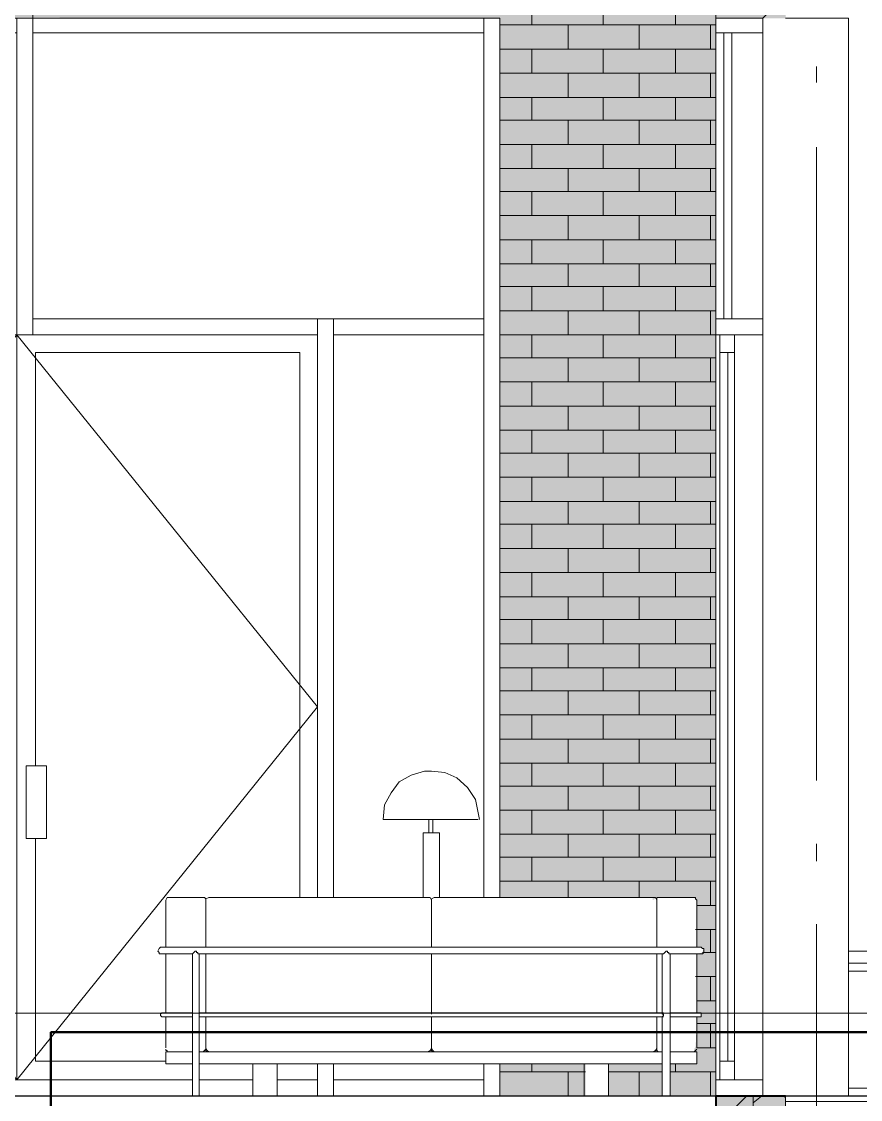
# Model space of a CAD drawing. Header units: millimetres. Extents: x -6983 to 114033, y -5968 to 36007.
# Drawn here: x 74469 to 77117, y 2091 to 5491 of the extents above; entities that cross this region are included whole.
import ezdxf

# ---------------------------------------------------------------- set-up
doc = ezdxf.new("R2010")
doc.units = ezdxf.units.MM
doc.layers.add('PDF _Геометрия', color=7, linetype='Continuous')
doc.layers.add('PDF _Сплошная заливка', color=7, linetype='Continuous', true_color=0xffffff)

msp = doc.modelspace()

# ---------------------------------------------------------------- hatches: boundary and pattern name
at = {"layer": 'PDF _Сплошная заливка', "transparency": 33554559}
h = msp.add_hatch(color=256, dxfattribs=at)
h.paths.add_polyline_path([(72964.5, 2627), (72964.5, 2559.3), (72977.2, 2559.3), (72977.2, 2627)])
h.paths.add_polyline_path([(72964.5, 2305.3), (72964.5, 2127.5), (72977.2, 2127.5), (72977.2, 2305.3)])
h.paths.add_polyline_path([(72964.5, 2521.2), (72964.5, 2381.5), (72977.2, 2381.5), (72977.2, 2521.2)])
h.paths.add_polyline_path([(75978.6, 2203.7), (75978.6, 2102.1), (76249.5, 2102.1), (76249.5, 2203.7)])
h.paths.add_polyline_path([(76660.2, 1835.4), (72579.3, 1835.4), (72579.3, 302.9), (76660.2, 302.9)])
h.paths.add_polyline_path([(76321.5, 2203.7), (76321.5, 2102.1), (76490.8, 2102.1), (76490.8, 2203.7)])
h.paths.add_polyline_path([(76516.2, 2102.1), (76660.2, 2102.1), (76660.2, 6094.1), (76639, 6094.1), (76613.6, 6089.8), (76592.4, 6085.6), (76541.6, 6077.1), (76520.5, 6072.9), (76469.7, 6064.4), (76448.5, 6060.2), (76397.7, 6051.7), (76376.5, 6047.5), (76325.7, 6039), (76304.6, 6034.8), (76253.8, 6026.3), (76232.6, 6022.1), (76181.8, 6013.6), (76160.6, 6009.4), (76109.8, 6000.9), (76088.7, 5996.7), (76037.9, 5988.2), (76016.7, 5984), (75965.9, 5975.5), (75944.7, 5971.3), (75893.9, 5962.8), (75872.8, 5958.6), (75822, 5950.1), (75800.8, 5945.9), (75750, 5937.4), (75728.8, 5933.2), (75678, 5924.7), (75656.9, 5920.5), (75606.1, 5912), (75584.9, 5907.8), (75534.1, 5899.3), (75512.9, 5895.1), (75462.1, 5886.6), (75441, 5882.4), (75390.2, 5873.9), (75369, 5869.7), (75318.2, 5861.2), (75297, 5857), (75246.2, 5848.6), (75225.1, 5844.3), (75174.3, 5835.9), (75153.1, 5831.6), (75102.3, 5823.2), (75081.1, 5818.9), (75030.3, 5810.5), (75009.2, 5806.2), (74958.4, 5797.8), (74937.2, 5793.5), (74886.4, 5785.1), (74865.2, 5780.8), (74814.4, 5772.4), (74793.3, 5768.1), (74742.5, 5759.7), (74721.3, 5755.4), (74670.5, 5747), (74649.3, 5742.7), (74598.5, 5734.3), (74577.4, 5730), (74526.6, 5721.6), (74505.4, 5717.3), (74454.6, 5708.9), (74433.4, 5704.6), (74382.6, 5696.2), (74361.5, 5691.9), (74310.7, 5683.5), (74289.5, 5679.2), (74238.7, 5670.8), (74217.5, 5666.5), (74166.7, 5658.1), (74145.6, 5653.8), (74094.8, 5645.4), (74073.6, 5641.1), (74022.8, 5632.7), (74001.6, 5628.4), (73950.9, 5620), (73929.7, 5615.7), (73878.9, 5607.3), (73857.7, 5603), (73806.9, 5594.6), (73785.8, 5590.3), (73735, 5581.9), (73713.8, 5577.6), (73663, 5569.2), (73641.8, 5564.9), (73591, 5556.5), (73569.9, 5552.2), (73519.1, 5543.8), (73497.9, 5539.5), (73447.1, 5531.1), (73425.9, 5526.8), (73375.1, 5518.4), (73354, 5514.1), (73303.2, 5505.7), (75978.6, 5501.4), (75978.6, 2728.6), (76461.2, 2728.6), (76461.2, 2720.1), (76469.7, 2724.4), (76473.9, 2728.6), (76596.7, 2728.6), (76592.4, 2724.4), (76600.9, 2720.1), (76600.9, 2572), (76617.8, 2572), (76622.1, 2567.7), (76617.8, 2555), (76600.9, 2550.8), (76600.9, 2364.5), (76613.6, 2364.5), (76613.6, 2351.8), (76600.9, 2351.8), (76596.7, 2258.7), (76592.4, 2250.2), (76592.4, 2241.8), (76600.9, 2241.8), (76600.9, 2203.7), (76516.2, 2203.7)])
h.paths.add_polyline_path([(76469.7, 2250.2), (76465.4, 2246), (76478.1, 2241.8), (76478.1, 2246), (76473.9, 2250.2)])
h.paths.add_polyline_path([(72579.3, 2102.1), (72913.7, 2106.3), (72909.5, 2106.3), (72909.5, 2114.8), (72905.2, 2114.8), (72905.2, 2165.6), (72901, 2169.8), (72905.2, 2487.3), (72909.5, 2521.2), (72905.2, 2521.2), (72905.2, 2749.8), (72888.3, 2749.8), (72888.3, 2826), (72663.9, 2826), (72663.9, 2868.3), (72901, 2872.5), (72905.2, 2910.6), (72977.2, 2910.6), (72977.2, 5446.4), (72956, 5446.4), (72930.6, 5442.2), (72909.5, 5437.9), (72884.1, 5433.7), (72862.9, 5429.5), (72837.5, 5425.2), (72816.3, 5421), (72790.9, 5416.8), (72769.8, 5412.5), (72744.4, 5408.3), (72723.2, 5404.1), (72697.8, 5399.8), (72676.6, 5395.6), (72651.2, 5391.4), (72630.1, 5387.1), (72579.3, 5378.7)])
h.paths.add_polyline_path([(72964.5, 2356.1), (72964.5, 2330.7), (72977.2, 2330.7), (72977.2, 2356.1)])
h.paths.add_polyline_path([(76639, 6322.7), (76660.2, 6322.7), (76660.2, 12105.4), (72579.3, 12105.4), (72579.3, 5607.3), (72655.5, 5620), (72676.6, 5624.2), (72727.4, 5632.7), (72748.6, 5636.9), (72799.4, 5645.4), (72820.6, 5649.6), (72871.4, 5658.1), (72892.5, 5662.3), (72943.3, 5670.8), (72964.5, 5675), (73015.3, 5683.5), (73036.5, 5687.7), (73087.3, 5696.2), (73108.4, 5700.4), (73159.2, 5708.9), (73180.4, 5713.1), (73231.2, 5721.6), (73252.4, 5725.8), (73303.2, 5734.3), (73324.3, 5738.5), (73375.1, 5747), (73396.3, 5751.2), (73447.1, 5759.7), (73468.3, 5763.9), (73519.1, 5772.4), (73540.2, 5776.6), (73591, 5785.1), (73612.2, 5789.3), (73663, 5797.8), (73684.2, 5802), (73735, 5810.5), (73756.1, 5814.7), (73806.9, 5823.2), (73828.1, 5827.4), (73878.9, 5835.9), (73900.1, 5840.1), (73950.9, 5848.6), (73972, 5852.8), (74022.8, 5861.2), (74044, 5865.5), (74094.8, 5873.9), (74115.9, 5878.2), (74166.7, 5886.6), (74187.9, 5890.9), (74238.7, 5899.3), (74259.9, 5903.6), (74310.7, 5912), (74331.8, 5916.3), (74382.6, 5924.7), (74403.8, 5929), (74454.6, 5937.4), (74475.8, 5941.7), (74526.6, 5950.1), (74547.7, 5954.4), (74598.5, 5962.8), (74619.7, 5967.1), (74695.9, 5979.8), (74717.1, 5984), (74767.9, 5992.5), (74789, 5996.7), (74839.8, 6005.2), (74861, 6009.4), (74911.8, 6017.9), (74933, 6022.1), (74983.8, 6030.6), (75004.9, 6034.8), (75055.7, 6043.3), (75076.9, 6047.5), (75127.7, 6056), (75148.9, 6060.2), (75199.7, 6068.7), (75220.8, 6072.9), (75271.6, 6081.4), (75292.8, 6085.6), (75343.6, 6094.1), (75364.8, 6098.3), (75415.6, 6106.8), (75436.7, 6111), (75487.5, 6119.5), (75508.7, 6123.7), (75559.5, 6132.2), (75580.7, 6136.4), (75631.5, 6144.9), (75652.6, 6149.1), (75703.4, 6157.6), (75724.6, 6161.8), (75775.4, 6170.3), (75796.6, 6174.5), (75847.4, 6183), (75868.5, 6187.2), (75919.3, 6195.7), (75940.5, 6199.9), (75991.3, 6208.4), (76012.5, 6212.6), (76063.3, 6221.1), (76084.4, 6225.3), (76135.2, 6233.8), (76156.4, 6238), (76207.2, 6246.5), (76228.4, 6250.7), (76279.2, 6259.2), (76300.3, 6263.4), (76351.1, 6271.9), (76372.3, 6276.1), (76423.1, 6284.6), (76444.3, 6288.8), (76495.1, 6297.3), (76516.2, 6301.5), (76567, 6310), (76588.2, 6314.2)])
h = msp.add_hatch(color=256, dxfattribs=at)
h.paths.add_polyline_path([(76778.7, 1835.4), (76660.2, 1835.4), (76660.2, 302.9), (76778.7, 302.9)])
h.paths.add_polyline_path([(76660.2, 5501.4), (76778.7, 5501.4), (76778.7, 7605.4), (76660.2, 7605.4)])
h.paths.add_polyline_path([(76660.2, 2034.3), (76778.7, 2034.3), (76778.7, 2102.1), (76660.2, 2102.1)])
h = msp.add_hatch(color=256, dxfattribs=at)
h.paths.add_polyline_path([(76880.3, 1835.4), (76778.7, 1835.4), (76778.7, 302.9), (76880.3, 302.9)])
h.paths.add_polyline_path([(76778.7, 5501.4), (76880.3, 5501.4), (76880.3, 7605.4), (76778.7, 7605.4)])
h.paths.add_polyline_path([(76778.7, 2034.3), (76880.3, 2034.3), (76880.3, 2102.1), (76778.7, 2102.1)])

# ---------------------------------------------------------------- linework, layer by layer
at = {"layer": 'PDF _Геометрия', "lineweight": 18}
for points in [[(76660.2, 5501.4), (76808.3, 5501.4), (76808.3, 5454.9), (76660.2, 5454.9), (76660.2, 5501.4), (76660.2, 2144.4), (76660.2, 5501.4), (76660.2, 2144.4), (76660.2, 5501.4), (76660.2, 2144.4), (76660.2, 6094.1)], [(73303.2, 5501.4), (75978.6, 5501.4), (75978.6, 2728.6)], [(76816.8, 2102.1), (76880.3, 2102.1), (77079.3, 2102.1), (77079.3, 5501.4), (77079.3, 2102.1), (77079.3, 5501.4), (77079.3, 2102.1), (77079.3, 5501.4), (76880.3, 5501.4)], [(75978.6, 2203.7), (75978.6, 2102.1), (75275.9, 2102.1)], [(75009.2, 2102.1), (73324.3, 2102.1)], [(75199.7, 2102.1), (75030.3, 2102.1)]]:
    msp.add_lwpolyline(points, dxfattribs=at)
at = {"layer": 'PDF _Геометрия', "lineweight": 9}
for points in [[(74505.4, 5501.4), (74505.4, 4502.4), (74454.6, 4502.4), (74454.6, 2152.9), (74454.6, 4502.4), (75402.9, 4502.4), (75402.9, 2728.6), (75402.9, 4553.2), (75453.7, 4553.2), (75453.7, 2728.6), (75453.7, 4502.4), (75927.8, 4502.4), (75927.8, 2728.6), (75927.8, 4527.8), (75927.8, 5501.4), (75927.8, 5454.9), (75428.3, 5454.9), (75927.8, 5454.9), (75927.8, 4553.2), (75428.3, 4553.2), (74505.4, 4553.2), (74505.4, 5454.9), (74505.4, 5501.4), (74505.4, 5552.2)], [(76080.2, 5480.3), (76080.2, 5552.2)], [(76304.6, 5480.3), (76304.6, 5552.2)], [(76533.2, 5480.3), (76533.2, 5552.2)], [(76808.3, 2102.1), (76808.3, 4527.8), (76808.3, 5501.4), (76880.3, 5573.4)], [(75978.6, 2728.6), (75978.6, 4527.8), (75978.6, 5501.4), (75927.8, 5501.4), (75428.3, 5501.4), (74505.4, 5501.4), (74454.6, 5501.4), (74454.6, 5454.9), (73481, 5454.9), (73028, 5454.9), (73028, 4527.8), (73028, 2910.6), (73028, 4502.4), (73028, 4553.2), (73455.6, 4553.2), (73502.1, 4553.2), (73502.1, 2864.1), (73502.1, 4502.4), (74454.6, 4502.4), (74454.6, 5501.4), (73481, 5501.4), (73303.2, 5501.4)], [(75978.6, 5480.3), (76660.2, 5480.3)], [(76194.5, 5404.1), (76194.5, 5480.3)], [(76418.9, 5404.1), (76418.9, 5480.3)], [(76643.2, 5404.1), (76643.2, 5480.3)], [(76660.2, 2144.4), (76660.2, 4527.8), (76660.2, 5501.4)], [(75978.6, 5404.1), (76660.2, 5404.1)], [(76080.2, 5327.9), (76080.2, 5404.1)], [(76304.6, 5327.9), (76304.6, 5404.1)], [(76533.2, 5327.9), (76533.2, 5404.1)], [(75978.6, 5327.9), (76660.2, 5327.9)], [(76194.5, 5251.7), (76194.5, 5327.9)], [(76418.9, 5251.7), (76418.9, 5327.9)], [(76643.2, 5251.7), (76643.2, 5327.9)], [(75978.6, 5251.7), (76660.2, 5251.7)], [(76080.2, 5179.7), (76080.2, 5251.7)], [(76304.6, 5179.7), (76304.6, 5251.7)], [(76533.2, 5179.7), (76533.2, 5251.7)], [(75978.6, 5179.7), (76660.2, 5179.7)], [(76194.5, 5103.5), (76194.5, 5179.7)], [(76418.9, 5103.5), (76418.9, 5179.7)], [(76643.2, 5103.5), (76643.2, 5179.7)], [(75978.6, 5103.5), (76660.2, 5103.5)], [(76080.2, 5027.3), (76080.2, 5103.5)], [(76304.6, 5027.3), (76304.6, 5103.5)], [(76533.2, 5027.3), (76533.2, 5103.5)], [(75978.6, 5027.3), (76660.2, 5027.3)], [(76194.5, 4955.3), (76194.5, 5027.3)], [(76418.9, 4955.3), (76418.9, 5027.3)], [(76643.2, 4955.3), (76643.2, 5027.3)], [(75978.6, 4955.3), (76660.2, 4955.3)], [(76080.2, 4879.1), (76080.2, 4955.3)], [(76304.6, 4879.1), (76304.6, 4955.3)], [(76533.2, 4879.1), (76533.2, 4955.3)], [(75978.6, 4879.1), (76660.2, 4879.1)], [(76194.5, 4802.9), (76194.5, 4879.1)], [(76418.9, 4802.9), (76418.9, 4879.1)], [(76643.2, 4802.9), (76643.2, 4879.1)], [(75978.6, 4802.9), (76660.2, 4802.9)], [(76080.2, 4726.7), (76080.2, 4802.9)], [(76304.6, 4726.7), (76304.6, 4802.9)], [(76533.2, 4726.7), (76533.2, 4802.9)], [(75978.6, 4726.7), (76660.2, 4726.7)], [(76194.5, 4654.8), (76194.5, 4726.7)], [(76418.9, 4654.8), (76418.9, 4726.7)], [(76643.2, 4654.8), (76643.2, 4726.7)], [(75978.6, 4654.8), (76660.2, 4654.8)], [(76080.2, 4578.6), (76080.2, 4654.8)], [(76304.6, 4578.6), (76304.6, 4654.8)], [(76533.2, 4578.6), (76533.2, 4654.8)], [(75978.6, 4578.6), (76660.2, 4578.6)], [(76194.5, 4502.4), (76194.5, 4578.6)], [(76418.9, 4502.4), (76418.9, 4578.6)], [(76643.2, 4502.4), (76643.2, 4578.6)], [(75978.6, 4502.4), (76660.2, 4502.4)], [(76080.2, 4430.4), (76080.2, 4502.4)], [(76304.6, 4430.4), (76304.6, 4502.4)], [(76533.2, 4430.4), (76533.2, 4502.4)], [(75978.6, 4430.4), (76660.2, 4430.4)], [(76194.5, 4354.2), (76194.5, 4430.4)], [(76418.9, 4354.2), (76418.9, 4430.4)], [(76643.2, 4354.2), (76643.2, 4430.4)], [(75978.6, 4354.2), (76660.2, 4354.2)], [(76080.2, 4278), (76080.2, 4354.2)], [(76304.6, 4278), (76304.6, 4354.2)], [(76533.2, 4278), (76533.2, 4354.2)], [(75978.6, 4278), (76660.2, 4278)], [(76194.5, 4201.8), (76194.5, 4278)], [(76418.9, 4201.8), (76418.9, 4278)], [(76643.2, 4201.8), (76643.2, 4278)], [(75978.6, 4201.8), (76660.2, 4201.8)], [(76080.2, 4129.8), (76080.2, 4201.8)], [(76304.6, 4129.8), (76304.6, 4201.8)], [(76533.2, 4129.8), (76533.2, 4201.8)], [(75978.6, 4129.8), (76660.2, 4129.8)], [(76194.5, 4053.6), (76194.5, 4129.8)], [(76418.9, 4053.6), (76418.9, 4129.8)], [(76643.2, 4053.6), (76643.2, 4129.8)], [(75978.6, 4053.6), (76660.2, 4053.6)], [(76080.2, 3977.4), (76080.2, 4053.6)], [(76304.6, 3977.4), (76304.6, 4053.6)], [(76533.2, 3977.4), (76533.2, 4053.6)], [(75978.6, 3977.4), (76660.2, 3977.4)], [(76194.5, 3905.5), (76194.5, 3977.4)], [(76418.9, 3905.5), (76418.9, 3977.4)], [(76643.2, 3905.5), (76643.2, 3977.4)], [(75978.6, 3905.5), (76660.2, 3905.5)], [(76080.2, 3829.3), (76080.2, 3905.5)], [(76304.6, 3829.3), (76304.6, 3905.5)], [(76533.2, 3829.3), (76533.2, 3905.5)], [(75978.6, 3829.3), (76660.2, 3829.3)], [(76194.5, 3753.1), (76194.5, 3829.3)], [(76418.9, 3753.1), (76418.9, 3829.3)], [(76643.2, 3753.1), (76643.2, 3829.3)], [(75978.6, 3753.1), (76660.2, 3753.1)], [(76080.2, 3676.9), (76080.2, 3753.1)], [(76304.6, 3676.9), (76304.6, 3753.1)], [(76533.2, 3676.9), (76533.2, 3753.1)], [(75978.6, 3676.9), (76660.2, 3676.9)], [(76194.5, 3604.9), (76194.5, 3676.9)], [(76418.9, 3604.9), (76418.9, 3676.9)], [(76643.2, 3604.9), (76643.2, 3676.9)], [(75978.6, 3604.9), (76660.2, 3604.9)], [(76080.2, 3528.7), (76080.2, 3604.9)], [(76304.6, 3528.7), (76304.6, 3604.9)], [(76533.2, 3528.7), (76533.2, 3604.9)], [(75978.6, 3528.7), (76660.2, 3528.7)], [(76194.5, 3452.5), (76194.5, 3528.7)], [(76418.9, 3452.5), (76418.9, 3528.7)], [(76643.2, 3452.5), (76643.2, 3528.7)], [(75978.6, 3452.5), (76660.2, 3452.5)], [(76080.2, 3380.5), (76080.2, 3452.5)], [(76304.6, 3380.5), (76304.6, 3452.5)], [(76533.2, 3380.5), (76533.2, 3452.5)], [(75978.6, 3380.5), (76660.2, 3380.5)], [(76194.5, 3304.3), (76194.5, 3380.5)], [(76418.9, 3304.3), (76418.9, 3380.5)], [(76643.2, 3304.3), (76643.2, 3380.5)], [(75978.6, 3304.3), (76660.2, 3304.3)], [(76080.2, 3228.1), (76080.2, 3304.3)], [(76304.6, 3228.1), (76304.6, 3304.3)], [(76533.2, 3228.1), (76533.2, 3304.3)], [(75978.6, 3228.1), (76660.2, 3228.1)], [(76194.5, 3151.9), (76194.5, 3228.1)], [(76418.9, 3151.9), (76418.9, 3228.1)], [(76643.2, 3151.9), (76643.2, 3228.1)], [(74484.2, 2914.9), (74484.2, 3143.5)], [(74488.5, 3143.5), (74488.5, 3143.5)], [(74505.4, 3143.5), (74501.2, 3143.5), (74496.9, 3143.5)], [(74496.9, 3143.5), (74496.9, 3143.5)], [(75978.6, 3151.9), (76660.2, 3151.9)], [(76080.2, 3080), (76080.2, 3151.9)], [(76304.6, 3080), (76304.6, 3151.9)], [(76533.2, 3080), (76533.2, 3151.9)], [(75978.6, 3080), (76660.2, 3080)], [(76194.5, 3003.8), (76194.5, 3080)], [(76418.9, 3003.8), (76418.9, 3080)], [(76643.2, 3003.8), (76643.2, 3080)], [(75978.6, 3003.8), (76660.2, 3003.8)], [(76080.2, 2927.6), (76080.2, 3003.8)], [(76304.6, 2927.6), (76304.6, 3003.8)], [(76533.2, 2927.6), (76533.2, 3003.8)], [(75978.6, 2927.6), (76660.2, 2927.6)], [(76194.5, 2855.6), (76194.5, 2927.6)], [(76418.9, 2855.6), (76418.9, 2927.6)], [(76643.2, 2855.6), (76643.2, 2927.6)], [(74488.5, 2914.9), (74488.5, 2914.9)], [(74496.9, 2914.9), (74496.9, 2914.9)], [(74505.4, 2914.9), (74501.2, 2914.9), (74496.9, 2914.9)], [(75978.6, 2855.6), (76660.2, 2855.6)], [(76080.2, 2779.4), (76080.2, 2855.6)], [(76304.6, 2779.4), (76304.6, 2855.6)], [(76533.2, 2779.4), (76533.2, 2855.6)], [(75009.2, 2102.1), (74480, 2102.1), (73502.1, 2102.1), (73502.1, 2152.9), (74480, 2152.9), (75009.2, 2152.9), (74454.6, 2152.9), (73502.1, 2152.9), (73502.1, 2826), (73502.1, 2102.1), (73455.6, 2102.1), (73455.6, 2826), (73455.6, 2152.9), (73337, 2152.9), (73455.6, 2152.9), (73455.6, 2102.1), (73324.3, 2102.1)], [(75978.6, 2779.4), (76660.2, 2779.4)], [(76194.5, 2728.6), (76194.5, 2779.4)], [(76418.9, 2728.6), (76418.9, 2779.4)], [(76643.2, 2703.2), (76643.2, 2779.4)], [(76600.9, 2703.2), (76660.2, 2703.2)], [(76596.7, 2627), (76660.2, 2627)], [(76643.2, 2555), (76643.2, 2627)], [(76617.8, 2555), (76660.2, 2555)], [(76596.7, 2478.8), (76660.2, 2478.8)], [(76643.2, 2402.6), (76643.2, 2478.8)], [(76600.9, 2402.6), (76660.2, 2402.6)], [(74321.5, 2363.6), (81505.5, 2363.6), (81505.5, -2716.3), (74321.5, -2716.3)], [(76600.9, 2330.7), (76660.2, 2330.7)], [(76643.2, 2254.5), (76643.2, 2330.7)], [(76600.9, 2254.5), (76660.2, 2254.5)], [(75275.9, 2102.1), (75402.9, 2102.1), (75453.7, 2102.1), (75453.7, 2203.7), (75453.7, 2152.9), (75453.7, 2102.1), (75927.8, 2102.1), (75927.8, 2203.7), (75927.8, 2152.9), (75453.7, 2152.9), (75927.8, 2152.9), (75927.8, 2102.1), (75978.6, 2102.1), (76249.5, 2102.1)], [(75978.6, 2102.1), (75978.6, 2203.7)], [(75978.6, 2178.3), (76249.5, 2178.3)], [(76080.2, 2178.3), (76080.2, 2203.7)], [(76194.5, 2102.1), (76194.5, 2178.3)], [(76321.5, 2178.3), (76490.8, 2178.3)], [(76418.9, 2102.1), (76418.9, 2178.3)], [(76516.2, 2178.3), (76660.2, 2178.3)], [(76533.2, 2178.3), (76533.2, 2203.7)], [(76643.2, 2102.1), (76643.2, 2178.3)], [(75030.3, 2102.1), (75199.7, 2102.1)], [(76321.5, 2102.1), (76490.8, 2102.1)], [(76516.2, 2102.1), (76516.2, 2102.1)], [(76778.7, 2034.3), (76660.2, 2034.3), (76778.7, 2034.3), (76880.3, 2034.3), (76880.3, 2085.1), (76880.3, 2102.1), (76880.3, 2085.1)], [(76689.8, 2034.3), (76757.5, 2102.1)], [(76778.7, 2080.9), (76804.1, 2102.1)], [(85880.3, 2085.1), (76880.3, 2085.1), (76880.3, 2034.3), (85880.3, 2034.3), (76880.3, 2034.3), (76778.7, 2034.3), (76778.7, 2102.1)], [(76880.3, 2097.8), (76871.8, 2102.1)]]:
    msp.add_lwpolyline(points, dxfattribs=at)
for points in [[(74505.4, 5454.9), (75428.3, 5454.9)], [(74505.4, 4553.2), (75402.9, 4553.2), (75402.9, 4502.4), (74505.4, 4502.4)], [(75453.7, 4553.2), (75927.8, 4553.2), (75927.8, 4502.4), (75453.7, 4502.4)], [(73502.1, 3329.7), (74454.6, 2152.9), (75402.9, 3329.7), (74454.6, 4502.4)], [(74513.9, 3143.5), (74513.9, 4447.3), (75347.8, 4447.3), (75347.8, 2728.6), (75347.8, 4447.3), (74513.9, 4447.3)], [(76672.9, 4447.3), (76719.4, 4447.3), (76719.4, 2212.1), (76672.9, 2212.1)], [(74501.2, 2914.9), (74505.4, 2914.9), (74547.7, 2914.9), (74547.7, 3143.5), (74505.4, 3143.5), (74501.2, 3143.5), (74496.9, 3143.5), (74492.7, 3143.5), (74488.5, 3143.5), (74484.2, 3143.5), (74484.2, 2914.9), (74488.5, 2914.9), (74492.7, 2914.9), (74496.9, 2914.9)], [(74924.5, 2212.1), (74513.9, 2212.1), (74513.9, 2914.9), (74513.9, 2212.1)], [(75402.9, 2152.9), (75275.9, 2152.9), (75402.9, 2152.9), (75402.9, 2203.7), (75402.9, 2102.1)], [(75199.7, 2152.9), (75030.3, 2152.9)]]:
    msp.add_lwpolyline(points, close=True, dxfattribs=at)
at = {"layer": 'PDF _Геометрия', "lineweight": 13}
for points in [[(76685.6, 5454.9), (76685.6, 4553.2), (76711, 4553.2), (76711, 5454.9)], [(76719.4, 4447.3), (76719.4, 4502.4), (76672.9, 4502.4), (76672.9, 4447.3)], [(76719.4, 2152.9), (76719.4, 2212.1), (76672.9, 2212.1), (76672.9, 2152.9)]]:
    msp.add_lwpolyline(points, close=True, dxfattribs=at)
at = {"layer": 'PDF _Геометрия', "lineweight": 20}
for points in [[(76977.7, 5298.2), (76977.7, 5349)], [(76977.7, 3096.9), (76977.7, 5095)], [(76977.7, 2842.9), (76977.7, 2897.9)], [(76977.7, 645.8), (76977.7, 2643.9)]]:
    msp.add_lwpolyline(points, dxfattribs=at)
at = {"layer": 'PDF _Геометрия', "lineweight": 18}
for points in [[(76660.2, 4553.2), (76660.2, 4502.4), (76808.3, 4502.4), (76808.3, 4553.2)], [(76660.2, 2152.9), (76660.2, 2102.1), (76808.3, 2102.1), (76808.3, 2152.9)]]:
    msp.add_lwpolyline(points, close=True, dxfattribs=at)
at = {"layer": 'PDF _Геометрия', "lineweight": 13}
msp.add_lwpolyline([(76698.3, 4447.3), (76698.3, 2212.1)], dxfattribs=at)
at = {"layer": 'PDF _Геометрия', "color": 253, "lineweight": 9, "true_color": 0xababab}
for points in [[(75610.3, 2974.1), (75623, 2974.1), (75610.3, 2974.1), (75614.5, 3020.7), (75635.7, 3058.8), (75661.1, 3092.7), (75699.2, 3113.8), (75741.5, 3126.5), (75762.7, 3126.5), (75805, 3122.3), (75843.1, 3105.4), (75877, 3075.7), (75902.4, 3037.6), (75910.9, 2995.3), (75915.1, 2974.1)], [(75754.2, 2974.1), (75754.2, 2931.8)], [(75758.5, 2931.8), (75762.7, 2931.8), (75766.9, 2931.8), (75766.9, 2974.1)], [(75737.3, 2728.6), (75737.3, 2931.8), (75788.1, 2931.8), (75788.1, 2728.6)], [(75758.5, 2931.8), (75758.5, 2931.8)], [(75762.7, 2931.8), (75762.7, 2931.8)], [(76600.9, 2572), (76600.9, 2720.1), (76596.7, 2724.4), (76596.7, 2728.6), (76592.4, 2728.6), (76478.1, 2728.6), (76473.9, 2728.6), (76473.9, 2720.1), (76473.9, 2572), (76473.9, 2720.1), (76469.7, 2728.6), (76461.2, 2728.6), (75771.2, 2728.6), (75762.7, 2724.4), (75762.7, 2720.1), (75762.7, 2572), (75762.7, 2720.1), (75758.5, 2728.6), (75750, 2728.6), (75060, 2728.6), (75051.5, 2724.4), (75051.5, 2720.1), (75051.5, 2572), (75051.5, 2720.1), (75051.5, 2724.4), (75047.3, 2728.6), (75043, 2728.6), (74928.7, 2728.6), (74924.5, 2720.1), (74924.5, 2572), (74911.8, 2572), (76613.6, 2572), (76596.7, 2572)], [(74928.7, 2728.6), (74928.7, 2728.6)], [(74903.3, 2567.7), (74903.3, 2567.7)], [(74903.3, 2567.7), (74903.3, 2567.7)], [(74911.8, 2572), (74911.8, 2572)], [(74911.8, 2572), (74911.8, 2572)], [(75009.2, 2364.5), (75009.2, 2550.8), (74911.8, 2550.8), (74924.5, 2550.8), (74924.5, 2364.5), (74916, 2364.5), (75009.2, 2364.5), (75009.2, 2360.3), (75009.2, 2356.1), (75009.2, 2351.8), (74916, 2351.8), (74924.5, 2351.8), (74924.5, 2254.5)], [(74911.8, 2550.8), (74911.8, 2550.8)], [(74911.8, 2550.8), (74911.8, 2550.8)], [(75009.2, 2550.8), (75013.4, 2555), (75017.6, 2559.3), (75021.9, 2559.3), (75021.9, 2555), (75026.1, 2555), (75026.1, 2550.8), (75030.3, 2550.8)], [(75009.2, 2550.8), (75009.2, 2550.8)], [(75009.2, 2550.8), (75009.2, 2550.8)], [(75009.2, 2550.8), (75009.2, 2550.8)], [(75013.4, 2555), (75013.4, 2555)], [(75017.6, 2559.3), (75017.6, 2559.3)], [(76495.1, 2364.5), (75030.3, 2364.5), (75030.3, 2550.8), (76490.8, 2550.8), (76490.8, 2364.5), (76490.8, 2360.3), (76495.1, 2360.3), (76495.1, 2356.1), (76490.8, 2351.8), (76490.8, 2102.1), (76490.8, 2203.7), (75030.3, 2203.7), (75030.3, 2102.1), (75030.3, 2351.8), (76495.1, 2351.8)], [(75030.3, 2550.8), (75030.3, 2550.8)], [(75030.3, 2550.8), (75030.3, 2550.8)], [(76490.8, 2550.8), (76495.1, 2550.8), (76499.3, 2555), (76503.5, 2559.3), (76507.8, 2559.3), (76507.8, 2555), (76512, 2555), (76512, 2550.8), (76516.2, 2550.8), (76516.2, 2364.5), (76609.4, 2364.5), (76600.9, 2364.5), (76600.9, 2550.8)], [(76495.1, 2550.8), (76495.1, 2550.8)], [(76495.1, 2550.8), (76495.1, 2550.8)], [(76499.3, 2555), (76499.3, 2555)], [(76503.5, 2559.3), (76503.5, 2559.3)], [(76512, 2550.8), (76512, 2550.8)], [(76516.2, 2550.8), (76613.6, 2550.8), (76596.7, 2550.8)], [(76516.2, 2550.8), (76516.2, 2550.8)], [(76613.6, 2572), (76613.6, 2572)], [(76613.6, 2572), (76613.6, 2572)], [(76613.6, 2550.8), (76613.6, 2550.8)], [(76613.6, 2550.8), (76613.6, 2550.8)], [(77155.5, 2525.4), (77147, 2521.2), (77079.3, 2521.2), (77121.6, 2521.2), (77134.3, 2521.2), (77142.8, 2521.2), (77147, 2521.2), (77147, 2559.3), (77142.8, 2559.3), (77134.3, 2559.3), (77121.6, 2559.3)], [(77079.3, 2559.3), (77121.6, 2559.3), (77134.3, 2559.3), (77142.8, 2559.3), (77147, 2559.3)], [(77176.6, 2508.5), (77172.4, 2504.2), (77147, 2495.8), (77079.3, 2495.8), (77147, 2495.8), (77155.5, 2500)], [(74907.6, 2356.1), (74907.6, 2356.1)], [(74907.6, 2356.1), (74907.6, 2356.1)], [(74911.8, 2364.5), (74911.8, 2364.5)], [(74911.8, 2364.5), (74911.8, 2364.5)], [(74911.8, 2351.8), (74911.8, 2351.8)], [(74911.8, 2351.8), (74911.8, 2351.8)], [(74916, 2364.5), (74916, 2364.5)], [(74916, 2364.5), (74916, 2364.5)], [(74916, 2351.8), (74916, 2351.8)], [(74916, 2351.8), (74916, 2351.8)], [(74924.5, 2250.2), (74924.5, 2246), (74928.7, 2246), (74928.7, 2241.8), (75009.2, 2241.8), (74924.5, 2241.8), (74924.5, 2203.7), (75009.2, 2203.7), (75009.2, 2102.1), (75009.2, 2351.8)], [(75009.2, 2360.3), (75009.2, 2360.3)], [(75009.2, 2360.3), (75009.2, 2360.3)], [(75009.2, 2360.3), (75009.2, 2360.3)], [(75009.2, 2356.1), (75009.2, 2356.1)], [(75009.2, 2356.1), (75009.2, 2356.1)], [(75009.2, 2351.8), (75009.2, 2351.8)], [(75009.2, 2351.8), (75009.2, 2351.8)], [(75030.3, 2364.5), (75030.3, 2360.3), (75030.3, 2356.1), (75030.3, 2351.8)], [(75030.3, 2360.3), (75030.3, 2360.3)], [(75030.3, 2360.3), (75030.3, 2360.3)], [(75030.3, 2360.3), (75030.3, 2360.3)], [(75030.3, 2356.1), (75030.3, 2356.1)], [(75030.3, 2356.1), (75030.3, 2356.1)], [(76473.9, 2250.2), (76473.9, 2246), (76478.1, 2241.8), (76490.8, 2241.8), (75030.3, 2241.8), (75043, 2241.8), (75047.3, 2246), (75051.5, 2250.2), (75051.5, 2254.5), (75051.5, 2351.8), (75051.5, 2254.5), (75055.7, 2246), (75060, 2241.8), (75750, 2241.8), (75758.5, 2246), (75754.2, 2241.8)], [(75030.3, 2351.8), (75030.3, 2351.8)], [(75030.3, 2351.8), (75030.3, 2351.8)], [(76465.4, 2241.8), (76469.7, 2246), (76461.2, 2241.8), (75771.2, 2241.8), (75766.9, 2246), (75762.7, 2254.5), (75762.7, 2351.8), (75762.7, 2254.5), (75758.5, 2246), (75762.7, 2250.2), (75762.7, 2254.5), (75762.7, 2250.2), (75762.7, 2246), (75766.9, 2241.8)], [(76490.8, 2360.3), (76490.8, 2360.3)], [(76490.8, 2351.8), (76490.8, 2351.8)], [(76490.8, 2351.8), (76490.8, 2351.8)], [(76495.1, 2360.3), (76495.1, 2360.3)], [(76495.1, 2356.1), (76495.1, 2356.1)], [(76495.1, 2356.1), (76495.1, 2356.1)], [(76600.9, 2254.5), (76600.9, 2351.8), (76609.4, 2351.8), (76516.2, 2351.8), (76516.2, 2356.1), (76516.2, 2360.3), (76516.2, 2364.5)], [(76516.2, 2360.3), (76516.2, 2360.3)], [(76516.2, 2360.3), (76516.2, 2360.3)], [(76516.2, 2360.3), (76516.2, 2360.3)], [(76516.2, 2356.1), (76516.2, 2356.1)], [(76516.2, 2356.1), (76516.2, 2356.1)], [(76516.2, 2351.8), (76516.2, 2102.1), (76516.2, 2203.7), (76600.9, 2203.7), (76600.9, 2241.8), (76516.2, 2241.8), (76592.4, 2241.8), (76596.7, 2246), (76600.9, 2250.2)], [(76516.2, 2351.8), (76516.2, 2351.8)], [(76516.2, 2351.8), (76516.2, 2351.8)], [(76609.4, 2364.5), (76609.4, 2364.5)], [(76609.4, 2364.5), (76609.4, 2364.5)], [(76609.4, 2351.8), (76609.4, 2351.8)], [(76609.4, 2351.8), (76609.4, 2351.8)], [(76613.6, 2356.1), (76613.6, 2356.1)], [(76613.6, 2356.1), (76613.6, 2356.1)], [(75055.7, 2241.8), (75051.5, 2246), (75051.5, 2250.2)], [(75758.5, 2246), (75758.5, 2246)], [(76469.7, 2246), (76469.7, 2246)], [(76473.9, 2246), (76473.9, 2246)], [(75258.9, 2102.1), (75271.6, 2102.1), (75275.9, 2102.1), (75275.9, 2203.7)], [(76249.5, 2102.1), (76253.8, 2102.1), (76270.7, 2102.1), (76283.4, 2102.1), (76304.6, 2102.1), (76317.3, 2102.1), (76321.5, 2102.1), (76321.5, 2203.7)], [(75030.3, 2102.1), (75026.1, 2102.1), (75021.9, 2102.1), (75017.6, 2102.1), (75013.4, 2102.1), (75009.2, 2102.1)], [(75254.7, 2102.1), (75237.8, 2102.1), (75220.8, 2102.1), (75208.1, 2102.1), (75199.7, 2102.1)], [(76512, 2102.1), (76507.8, 2102.1), (76499.3, 2102.1), (76495.1, 2102.1)], [(76495.1, 2102.1), (76495.1, 2102.1)], [(76512, 2102.1), (76512, 2102.1)]]:
    msp.add_lwpolyline(points, dxfattribs=at)
for points in [[(75754.2, 2974.1), (75720.4, 2974.1), (75678, 2974.1), (75648.4, 2974.1), (75623, 2974.1), (75648.4, 2974.1), (75678, 2974.1), (75720.4, 2974.1), (75682.3, 2974.1), (75652.6, 2974.1), (75627.2, 2974.1), (75618.8, 2974.1), (75627.2, 2974.1), (75652.6, 2974.1), (75682.3, 2974.1), (75720.4, 2974.1)], [(75720.4, 2974.1), (75762.7, 2974.1), (75805, 2974.1), (75843.1, 2974.1), (75877, 2974.1), (75898.2, 2974.1), (75910.9, 2974.1), (75898.2, 2974.1), (75877, 2974.1), (75843.1, 2974.1), (75805, 2974.1), (75766.9, 2974.1), (75800.8, 2974.1), (75838.9, 2974.1), (75872.8, 2974.1), (75893.9, 2974.1), (75906.6, 2974.1), (75893.9, 2974.1), (75872.8, 2974.1), (75838.9, 2974.1), (75800.8, 2974.1), (75762.7, 2974.1)], [(74907.6, 2572), (74903.3, 2567.7), (74899.1, 2559.3), (74903.3, 2567.7)], [(74899.1, 2559.3), (74903.3, 2555), (74903.3, 2550.8), (74907.6, 2550.8), (74911.8, 2550.8), (74907.6, 2550.8), (74903.3, 2550.8), (74903.3, 2555)], [(74911.8, 2572), (74907.6, 2572)], [(75051.5, 2364.5), (75051.5, 2550.8)], [(75762.7, 2550.8), (75762.7, 2360.3)], [(76473.9, 2364.5), (76473.9, 2550.8)], [(76609.4, 2572), (76613.6, 2572)], [(76622.1, 2559.3), (76622.1, 2555), (76617.8, 2550.8), (76613.6, 2550.8), (76609.4, 2550.8), (76613.6, 2550.8), (76617.8, 2550.8), (76622.1, 2555)], [(76613.6, 2572), (76617.8, 2567.7), (76622.1, 2567.7), (76622.1, 2559.3), (76622.1, 2567.7), (76617.8, 2567.7)], [(74916, 2364.5), (74911.8, 2364.5), (74907.6, 2360.3), (74907.6, 2356.1), (74907.6, 2360.3), (74911.8, 2364.5)], [(74907.6, 2356.1), (74911.8, 2351.8), (74916, 2351.8), (74911.8, 2351.8)], [(76469.7, 2246), (76473.9, 2254.5), (76473.9, 2351.8), (76473.9, 2254.5), (76473.9, 2250.2)], [(76605.1, 2364.5), (76609.4, 2364.5)], [(76613.6, 2356.1), (76613.6, 2351.8), (76609.4, 2351.8), (76605.1, 2351.8), (76609.4, 2351.8), (76613.6, 2351.8)], [(76609.4, 2364.5), (76613.6, 2364.5), (76613.6, 2360.3), (76613.6, 2356.1), (76613.6, 2360.3), (76613.6, 2364.5)], [(75199.7, 2102.1), (75199.7, 2203.7)], [(76245.3, 2102.1), (76245.3, 2203.7)], [(77079.3, 2127.5), (77147, 2127.5), (77172.4, 2127.5), (77151.2, 2127.5), (77147, 2127.5)]]:
    msp.add_lwpolyline(points, close=True, dxfattribs=at)
at = {"layer": 'PDF _Геометрия', "lineweight": 50}
msp.add_lwpolyline([(81445.1, -2655.8), (81445.1, 2303.2), (74562.2, 2303.2), (74562.2, -2655.8)], close=True, dxfattribs=at)
at = {"layer": 'PDF _Геометрия', "lineweight": 30}
for points in [[(76660.2, 2034.3), (76660.2, 2102.1), (72380.3, 2102.1), (72380.3, 2034.3), (76660.2, 2034.3), (72380.3, 2034.3), (72380.3, 1835.4)], [(85880.3, 2034.3), (85880.3, 2102.1), (76880.3, 2102.1)]]:
    msp.add_lwpolyline(points, dxfattribs=at)
at = {"layer": 'PDF _Геометрия', "lineweight": 40}
msp.add_lwpolyline([(76880.3, 2102.1), (76660.2, 2102.1), (76660.2, 2034.3)], dxfattribs=at)

doc.saveas('drawing.dxf')
